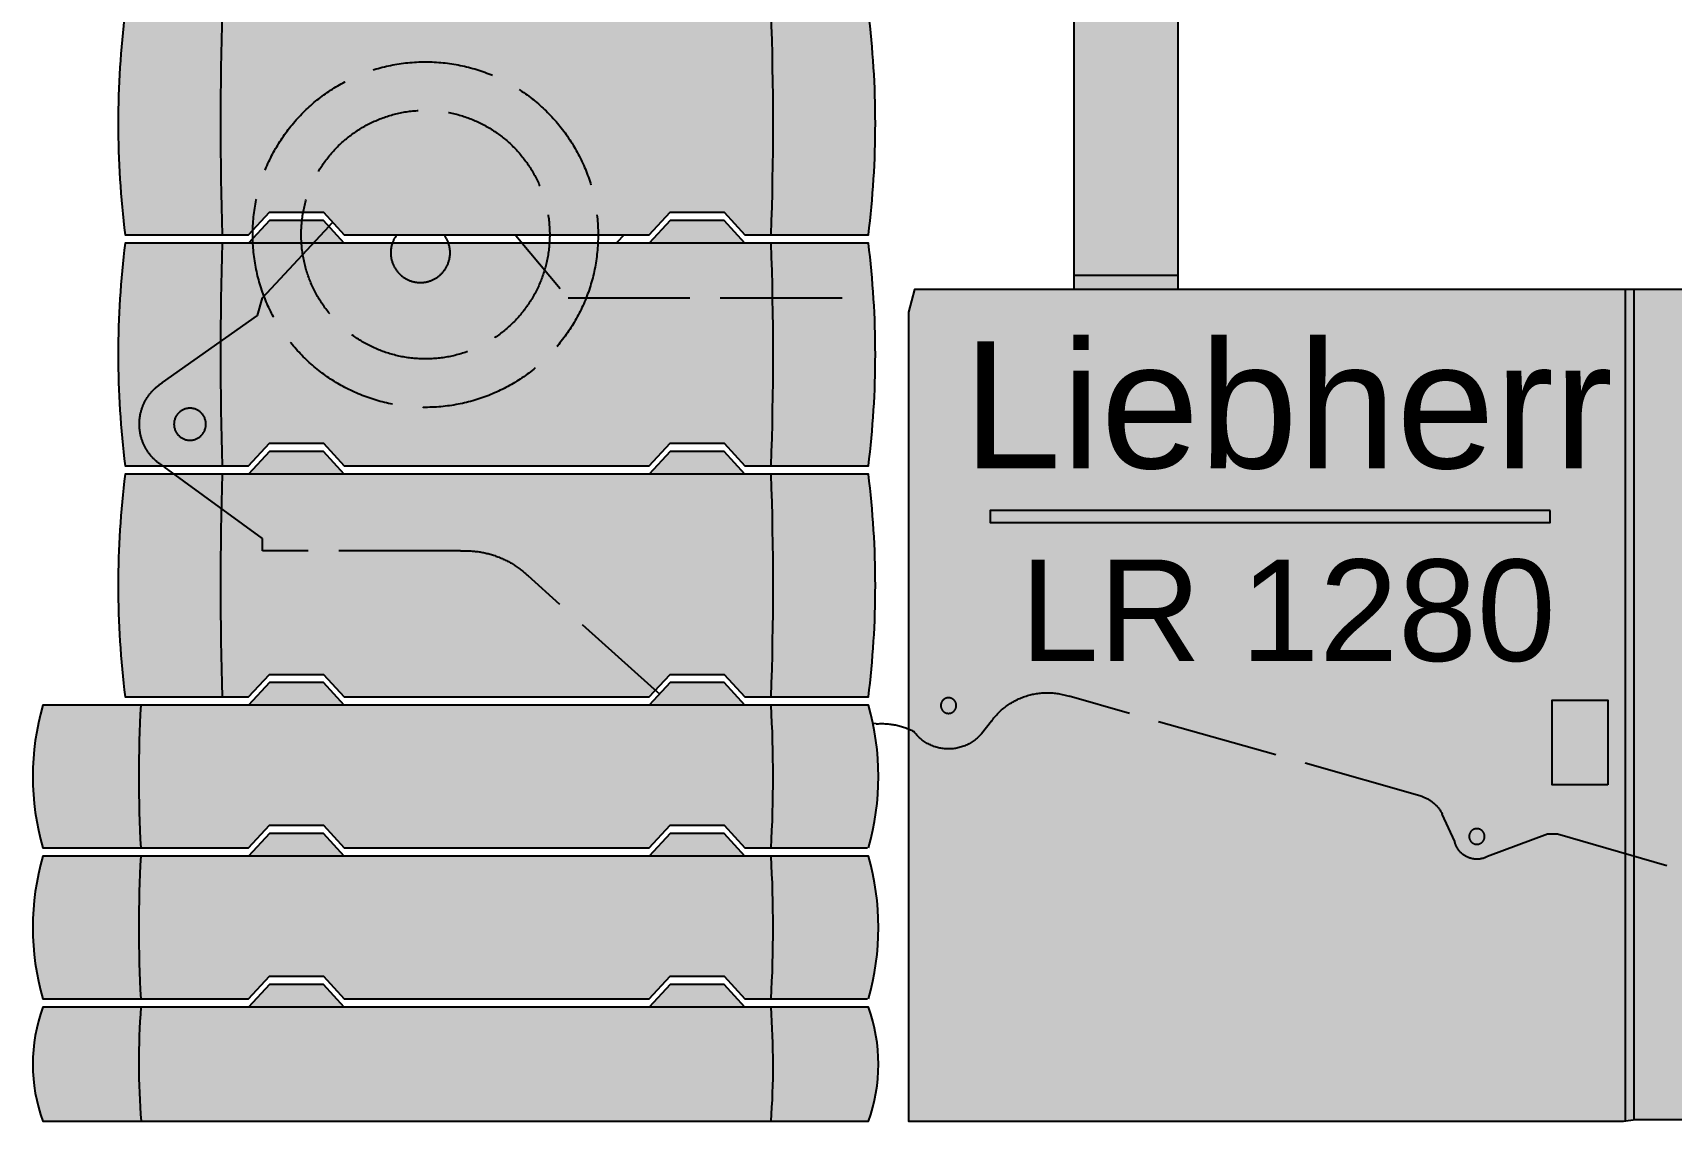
# Model space of a CAD drawing. Header units: millimetres. Extents: x -4144 to 24821, y -10508 to 12478.
# Drawn here: x -3903 to -674, y 1040 to 3226 of the extents above; entities that cross this region are included whole.
import ezdxf
from ezdxf.enums import TextEntityAlignment as Align

# ---------------------------------------------------------------- set-up
doc = ezdxf.new("R2010")
doc.units = ezdxf.units.MM
doc.set_wipeout_variables(frame=1)
doc.linetypes.add('ACAD_ISO02W100', pattern=[15, 12, -3])
doc.layers.add('Техника. Кран LR 1280', color=250, linetype='Continuous')
doc.layers.add('Техника. Кран LR 1280 Штрих', color=31, linetype='Continuous')
doc.styles.get("Standard").update_dxf_attribs({"font": 'arial.ttf'})

# ---------------------------------------------------------------- blocks, each defined once
blk = doc.blocks.new('BLOCK-20181117.18442397')
at = {"color": 0, "linetype": 'ByBlock', "lineweight": -2, "ltscale": 20, "transparency": 16777216}
blk.add_wipeout([(341.749628750018, 241.74766023628217), (448.0913819840425, 241.74766023628217), (489.11169264652744, 197.2279865788969), (732.7062389028961, 197.2279865788969), (732.7062389028961, 197.2279865788969), (742.9094509131701, 87.69481239336892), (746.3148727719708, -22.259836823695878), (742.9094509131701, -132.21448604075704), (732.7062389028961, -241.7476602262832), (489.11169264652744, -241.7476602262832), (448.0913819840425, -197.2279865688979), (341.749628750018, -197.2279865688979), (300.53490903226157, -241.7476602262832), (-300.5349090322561, -241.7476602262832), (-341.7496287500162, -197.2279865688979), (-448.09138198403707, -197.2279865688979), (-489.1116926465229, -241.7476602262832), (-732.7062389028943, -241.7476602262832), (-732.7062389028943, -241.7476602262832), (-742.9094509131655, -132.21448604075704), (-746.3148727719681, -22.259836823695878), (-742.9094509131655, 87.69481239336892), (-732.7062389028924, 197.22798657890053), (-732.7062389028943, 197.2279865788969), (-489.1116926465229, 197.2279865788969), (-448.09138198403707, 241.74766023628217), (-341.7496287500162, 241.74766023628217), (-300.5349090322561, 197.2279865788969), (300.53490903226157, 197.2279865788969)], dxfattribs=at)
at = {"layer": 'Техника. Кран LR 1280 Штрих', "lineweight": -2}
h = blk.add_hatch(color=254, dxfattribs=at)
h.dxf.hatch_style = 1
h.paths.add_polyline_path([(-300.5349090322561, 197.2279865788951), (-489.111692646522, 197.2279865788951), (-540.3404118710296, 197.227986578895, 0.01726421122548541), (-540.3404118710296, -241.7476602262832), (-489.111692646522, -241.7476602262832), (-448.0913819840388, -197.2279865688979), (-341.7496287500143, -197.2279865688979), (-300.5349090322561, -241.7476602262832), (300.5349090322597, -241.7476602262832), (341.7496287500179, -197.2279865688979), (448.0913819840425, -197.2279865688979), (489.1116926465255, -241.7476602262832), (540.3404118710332, -241.7476602262832, 0.01726421122548536), (540.3404118710332, 197.2279865788951), (489.1116926465256, 197.2279865788951), (300.5349090322597, 197.2279865788951)])
h.paths.add_polyline_path([(-489.111692646522, 197.2279865788951), (-732.706238902894, 197.2279865788951, 0.06200177147919366), (-732.706238902894, -241.7476602262832), (-489.111692646522, -241.7476602262832), (-448.0913819840388, -197.2279865688979), (-341.7496287500143, -197.2279865688979), (-300.5349090322561, -241.7476602262832), (300.5349090322597, -241.7476602262832), (341.7496287500179, -197.2279865688979), (448.0913819840425, -197.2279865688979), (489.1116926465255, -241.7476602262832), (732.7062389028977, -241.7476602262832, 0.06200177147919366), (732.7062389028976, 197.2279865788951), (489.1116926465255, 197.2279865788951), (448.0913819840425, 241.7476602362804), (341.749628750018, 241.7476602362804), (300.5349090322597, 197.2279865788951), (-300.5349090322561, 197.2279865788951)])
h.paths.add_polyline_path([(300.5349090322597, 197.2279865788951), (-300.5349090322561, 197.2279865788951), (-341.7496287500144, 241.7476602362804), (-448.0913819840389, 241.7476602362804), (-489.111692646522, 197.2279865788951), (-732.706238902894, 197.2279865788951, 0.06200177147919366), (-732.706238902894, -241.7476602262832), (-489.111692646522, -241.7476602262832), (-448.0913819840388, -197.2279865688979), (-341.7496287500143, -197.2279865688979), (-300.5349090322561, -241.7476602262832), (300.5349090322597, -241.7476602262832), (341.7496287500179, -197.2279865688979), (448.0913819840425, -197.2279865688979), (489.1116926465255, -241.7476602262832), (732.7062389028977, -241.7476602262832, 0.06200177147919366), (732.7062389028976, 197.2279865788951), (489.1116926465256, 197.2279865788951)], flags=16)
h = blk.add_hatch(color=256, dxfattribs=at)
h.dxf.hatch_style = 1
h.set_gradient(color1=(132, 132, 132), color2=(214, 214, 214), rotation=90.00000000000003, tint=1, name='CURVED')
h.paths.add_polyline_path([(-540.3404118710296, 197.2279865788951), (-732.7062389028938, 197.227986578895), (-742.9094509131655, 87.69481239336902), (-746.3148727719672, -22.25983682369365), (-742.9094509131655, -132.2144860407568), (-732.7062389028943, -241.7476602262832), (-540.3404118710296, -241.7476602262832, -0.01726421122548541)])
h = blk.add_hatch(color=256, dxfattribs=at)
h.dxf.hatch_style = 1
h.set_gradient(color1=(132, 132, 132), color2=(214, 214, 214), rotation=270, tint=1, name='CURVED')
h.paths.add_polyline_path([(746.3148727719708, -22.25983682369421), (742.9094509131701, 87.69481239336893), (732.7062389028979, 197.2279865788951), (540.3404118710332, 197.2279865788951, -0.01726421122548536), (540.3404118710332, -241.7476602262832), (732.7062389028979, -241.7476602262832), (742.9094509131701, -132.2144860407569)])
at = {"color": 0, "linetype": 'ByBlock', "lineweight": -2, "ltscale": 20, "transparency": 16777216}
blk.add_lwpolyline([(300.5349090322597, 197.2279865788951), (341.749628750018, 241.7476602362804), (448.0913819840425, 241.7476602362804), (489.1116926465256, 197.2279865788951), (732.7062389028979, 197.2279865788951, -0.06200177147919366), (732.7062389028979, -241.7476602262832), (489.1116926465256, -241.7476602262832), (448.0913819840425, -197.2279865688979), (341.749628750018, -197.2279865688979), (300.5349090322597, -241.7476602262832), (-300.5349090322561, -241.7476602262832), (-341.7496287500144, -197.2279865688979), (-448.0913819840389, -197.2279865688979), (-489.111692646522, -241.7476602262832), (-732.7062389028943, -241.7476602262832, -0.06200177147919366), (-732.7062389028943, 197.2279865788951), (-489.111692646522, 197.2279865788951), (-448.0913819840389, 241.7476602362804), (-341.7496287500144, 241.7476602362804), (-300.5349090322561, 197.2279865788951)], format="xyb", close=True, dxfattribs=at)
for points in [[(-489.111692646522, 197.2279865788951), (-300.5349090322561, 197.2279865788951)], [(300.5349090322597, 197.2279865788951), (489.1116926465256, 197.2279865788951)]]:
    blk.add_lwpolyline(points, dxfattribs=at)
for centre, start, end in [((5814.493919535073, -22.25983682369406), 178.0218636345157, 181.9781363654843), ((-5814.493919535069, -22.25983682369406), 358.0218636345156, 1.978136365484343)]:
    blk.add_arc(centre, 6358.623615550747, start, end, dxfattribs=at)
blk = doc.blocks.new('BLOCK-20181117.18504494')
at = {"color": 0, "linetype": 'ByBlock', "lineweight": -2, "ltscale": 20, "transparency": 16777216}
blk.add_wipeout([(-813.158144506604, -162.8436328402604), (-813.158144506604, -162.8436328402604), (-827.9429241285925, -93.24165828840887), (-832.9033264851641, -22.25983682369406), (-827.9429241285925, 48.721984641018935), (-813.158144506604, 118.32395919287046), (-813.158144506604, 118.32395919287046), (-569.5635982502317, 118.32395919287046), (-528.5432875877486, 162.84363285025574), (-422.20153435372595, 162.84363285025574), (-380.98681463596586, 118.32395919287046), (220.08300342855, 118.32395919287046), (261.29772314630645, 162.84363285025574), (367.6394763803328, 162.84363285025574), (408.65978704281406, 118.32395919287046), (814.4559198888091, 118.32395919287046), (814.4559198888091, 118.32395919287046), (829.2406995107976, 48.721984641018935), (834.2011018673675, -22.25983682369406), (829.2406995107976, -93.24165828840887), (814.4559198888091, -162.8436328402604), (814.4559198888091, -162.8436328402604), (408.65978704281406, -162.84363284025858), (367.6394763803328, -118.3239591828733), (261.29772314630645, -118.3239591828733), (220.08300342855, -162.8436328402604), (-380.98681463596586, -162.84363284025858), (-422.20153435372595, -118.3239591828733), (-528.5432875877486, -118.3239591828733), (-569.5635982502317, -162.8436328402604), (-811.1107601543645, -162.8436328402604)], dxfattribs=at)
at = {"layer": 'Техника. Кран LR 1280 Штрих', "lineweight": -2}
h = blk.add_hatch(color=253, dxfattribs=at)
h.dxf.hatch_style = 1
h.paths.add_polyline_path([(220.08300342855, 118.3239591928723), (-380.9868146359657, 118.3239591928723), (-422.2015343537241, 162.8436328502576), (-528.5432875877486, 162.8436328502576), (-569.5635982502317, 118.3239591928723), (-813.158144506604, 118.3239591928723, 0.1404513360574774), (-813.158144506604, -162.8436328402604), (-569.5635982502316, -162.8436328402604), (-528.5432875877485, -118.3239591828715), (-422.2015343537242, -118.3239591828715), (-380.986814635966, -162.8436328402568), (220.08300342855, -162.8436328402604), (261.2977231463083, -118.3239591828715), (367.6394763803327, -118.3239591828714), (408.6597870428159, -162.8436328402568), (814.455919888809, -162.8436328402604, 0.1404513360574779), (814.4559198888091, 118.3239591928723), (408.6597870428159, 118.3239591928723)], flags=16)
h.paths.add_polyline_path([(-569.5635982502317, 118.3239591928723), (-813.158144506604, 118.3239591928723, 0.1404513360574774), (-813.158144506604, -162.8436328402604), (-569.5635982502316, -162.8436328402604), (-528.5432875877485, -118.3239591828715), (-422.2015343537242, -118.3239591828715), (-380.986814635966, -162.8436328402568), (220.08300342855, -162.8436328402604), (261.2977231463083, -118.3239591828715), (367.6394763803327, -118.3239591828714), (408.6597870428159, -162.8436328402568), (814.455919888809, -162.8436328402604, 0.1404513360574779), (814.4559198888091, 118.3239591928723), (408.6597870428159, 118.3239591928723), (367.6394763803328, 162.8436328502576), (261.2977231463083, 162.8436328502576), (220.08300342855, 118.3239591928723), (-380.9868146359659, 118.3239591928723)])
h = blk.add_hatch(color=256, dxfattribs=at)
h.dxf.hatch_style = 1
h.set_gradient(color1=(132, 132, 132), color2=(214, 214, 214), rotation=90.00000000000003, tint=1, name='CURVED')
h.paths.add_polyline_path([(-620.6134675323392, 118.3239591928723), (-813.1581445066037, 118.3239591928723), (-827.9429241285925, 48.7219846410189), (-832.9033264851623, -22.25983682369427), (-827.9429241285925, -93.24165828840893), (-813.158144506604, -162.8436328402604), (-620.6134675323397, -162.8436328402604, -0.02822611282011874)])
h = blk.add_hatch(color=254, dxfattribs=at)
h.dxf.hatch_style = 1
h.paths.add_polyline_path([(367.6394763803328, -118.3239591828715), (408.6597870428159, -162.8436328402567), (620.613467532341, -162.8436328402586, 0.02822611282011809), (620.6134675323419, 118.3239591928723), (408.6597870428159, 118.3239591928723), (220.08300342855, 118.3239591928723), (-380.9868146359659, 118.3239591928723), (-569.5635982502317, 118.3239591928723), (-620.6134675323397, 118.3239591928723, 0.02822611282011874), (-620.6134675323399, -162.8436328402604), (-569.5635982502316, -162.8436328402604), (-528.5432875877488, -118.3239591828715), (-422.2015343537241, -118.3239591828715), (-380.9868146359659, -162.8436328402568), (220.08300342855, -162.8436328402604), (261.2977231463083, -118.3239591828715)])
h = blk.add_hatch(color=256, dxfattribs=at)
h.dxf.hatch_style = 1
h.set_gradient(color1=(132, 132, 132), color2=(214, 214, 214), rotation=270, tint=1, name='CURVED')
h.paths.add_polyline_path([(834.2011018673675, -22.25983682369414), (829.2406995107976, 48.72198464101892), (814.4559198888087, 118.3239591928723), (620.6134675323415, 118.3239591928723, -0.02822611282011809), (620.6134675323415, -162.8436328402587), (814.4559198888091, -162.8436328402604), (829.2406995107976, -93.24165828840898)])
at = {"color": 0, "linetype": 'ByBlock', "lineweight": -2, "ltscale": 20, "transparency": 16777216}
blk.add_lwpolyline([(-813.158144506604, -162.8436328402604, -0.1404513360574774), (-813.158144506604, 118.3239591928723), (-569.5635982502317, 118.3239591928723), (-528.5432875877486, 162.8436328502576), (-422.2015343537241, 162.8436328502576), (-380.9868146359659, 118.3239591928723), (220.08300342855, 118.3239591928723), (261.2977231463083, 162.8436328502576), (367.6394763803328, 162.8436328502576), (408.6597870428159, 118.3239591928723), (814.4559198888091, 118.3239591928723, -0.1404513360574779), (814.4559198888091, -162.8436328402604), (408.6597870428159, -162.8436328402568), (367.6394763803328, -118.3239591828715), (261.2977231463083, -118.3239591828715), (220.08300342855, -162.8436328402604), (-380.9868146359659, -162.8436328402568), (-422.2015343537241, -118.3239591828715), (-528.5432875877486, -118.3239591828715), (-569.5635982502317, -162.8436328402604), (-811.1107601543663, -162.8436328402604)], format="xyb", dxfattribs=at)
for points in [[(-569.5635982502317, 118.3239591928723), (-380.9868146359659, 118.3239591928723)], [(220.08300342855, 118.3239591928723), (408.6597870428159, 118.3239591928723)]]:
    blk.add_lwpolyline(points, dxfattribs=at)
for centre, radius, start, end in [((1867.716964492574, -22.25983682369406), 2492.298566111958, 176.7663842993566, 183.2336157006433), ((-1867.716964492602, -22.25983682369406), 2492.298566111987, 356.7663842993567, 3.233615700643313)]:
    blk.add_arc(centre, radius, start, end, dxfattribs=at)
blk = doc.blocks.new('BLOCK-20181117.19013392')
at = {"color": 0, "linetype": 'ByBlock', "lineweight": -2, "ltscale": 20, "transparency": 16777216}
blk.add_wipeout([(-528.5432875877505, 136.26661152691304), (-422.2015343537241, 136.26661152691304), (-380.98681463596404, 91.74693786952776), (220.08300342855, 91.74693786952776), (261.2977231463083, 136.26661152691304), (367.6394763803328, 136.26661152691304), (408.6597870428159, 91.74693786952776), (814.4559198888091, 91.74693786952776), (814.4559198888091, 91.74693786952776), (829.2273111984014, 36.39879197059781), (834.2011018673675, -20.670224685125504), (829.2273111984014, -77.73924134085246), (814.4559198888091, -133.0873872397824), (-813.158144506604, -133.0873872397824), (-813.158144506604, -133.0873872397824), (-827.9295358161944, -77.73924134085246), (-832.9033264851605, -20.670224685125504), (-827.929535816198, 36.39879197059781), (-813.158144506604, 91.74693786952776), (-813.158144506604, 91.74693786952776), (-569.5635982502317, 91.74693786952776)], dxfattribs=at)
at = {"layer": 'Техника. Кран LR 1280 Штрих', "lineweight": -2}
h = blk.add_hatch(color=253, dxfattribs=at)
h.dxf.hatch_style = 1
h.paths.add_polyline_path([(220.08300342855, 91.74693786952776), (-380.9868146359657, 91.74693786952776), (-422.2015343537241, 136.266611526913), (-528.5432875877485, 136.266611526913), (-569.5635982502317, 91.74693786952776), (-813.158144506604, 91.74693786952776, 0.1756420597162709), (-813.158144506604, -133.0873872397824), (814.4559198888091, -133.0873872397824, 0.1756420597162714), (814.4559198888091, 91.74693786952776), (408.6597870428159, 91.74693786952776)], flags=16)
h.paths.add_polyline_path([(-569.5635982502317, 91.74693786952776), (-813.158144506604, 91.74693786952776, 0.1756420597162709), (-813.158144506604, -133.0873872397824), (814.4559198888091, -133.0873872397824, 0.1756420597162714), (814.4559198888091, 91.74693786952776), (408.6597870428159, 91.74693786952776), (367.6394763803328, 136.266611526913), (261.2977231463083, 136.266611526913), (220.08300342855, 91.74693786952776), (-380.9868146359659, 91.74693786952776)])
h = blk.add_hatch(color=256, dxfattribs=at)
h.dxf.hatch_style = 1
h.set_gradient(color1=(132, 132, 132), color2=(214, 214, 214), rotation=90.00000000000003, tint=1, name='CURVED')
h.paths.add_polyline_path([(-620.4840215559759, 91.74693786952773), (-813.158144506604, 91.74693786952774), (-827.9295358161962, 36.39879197059778), (-832.9033264851623, -20.67022468512727), (-827.9295358161962, -77.73924134085226), (-813.158144506604, -133.0873872397824), (-620.5911163985447, -133.0873872397824, -0.03604668579749799)])
h = blk.add_hatch(color=254, dxfattribs=at)
h.dxf.hatch_style = 1
h.paths.add_polyline_path([(-380.9868146359659, 91.74693786952776), (-569.5635982502317, 91.74693786952776), (-620.4840215559759, 91.74693786952774, 0.036046685797498), (-620.5911163985447, -133.0873872397824), (620.0760010043888, -133.0873872397824, 0.03855927411793455), (620.4613543401861, 91.74693786952776), (408.6597870428159, 91.74693786952776), (220.08300342855, 91.74693786952776)])
h = blk.add_hatch(color=256, dxfattribs=at)
h.dxf.hatch_style = 1
h.set_gradient(color1=(132, 132, 132), color2=(214, 214, 214), rotation=270, tint=1, name='CURVED')
h.paths.add_polyline_path([(829.2273111984014, 36.39879197059793), (814.4559198888091, 91.74693786952776), (620.4613543401865, 91.74693786952776, -0.03855927411793455), (620.0760010043889, -133.0873872397824), (814.4559198888091, -133.0873872397824), (829.2273111984014, -77.73924134085252), (834.2011018673675, -20.67022468512745)])
at = {"color": 0, "linetype": 'ByBlock', "lineweight": -2, "ltscale": 20, "transparency": 16777216}
blk.add_lwpolyline([(-569.5635982502317, 91.74693786952776), (-528.5432875877486, 136.266611526913), (-422.2015343537241, 136.266611526913), (-380.9868146359659, 91.74693786952776), (220.08300342855, 91.74693786952776), (261.2977231463083, 136.266611526913), (367.6394763803328, 136.266611526913), (408.6597870428159, 91.74693786952776), (814.4559198888091, 91.74693786952776, -0.1756420597162714), (814.4559198888091, -133.0873872397824), (-813.158144506604, -133.0873872397824, -0.1756420597162709), (-813.158144506604, 91.74693786952776)], format="xyb", close=True, dxfattribs=at)
for points in [[(-569.5635982502317, 91.74693786952776), (-380.9868146359659, 91.74693786952776)], [(220.08300342855, 91.74693786952776), (408.6597870428159, 91.74693786952776)]]:
    blk.add_lwpolyline(points, dxfattribs=at)
for centre, radius, start, end in [((936.7635990297687, -21.4120105460679), 1561.353611270197, 175.8438501821627, 184.101566675163), ((-835.2828245837181, -18.1754916120226), 1459.888370723584, 355.4854189461773, 4.318177785488104)]:
    blk.add_arc(centre, radius, start, end, dxfattribs=at)
blk = doc.blocks.new('BLOCK-20181117.118430967')
at = {"color": 0, "linetype": 'ByBlock', "lineweight": -2, "ltscale": 20, "transparency": 16777216}
for name, p in [('BLOCK-20181117.18442397', (5300.249788001282, 1574.535929740785)), ('BLOCK-20181117.18504494', (5380.701693605006, 445.2497761213162))]:
    blk.add_blockref(name, p, dxfattribs=at)
blk.add_wipeout([(-1161.1383157966784, 39.86733143864694), (-3885.087175180772, 39.86733143864694), (-3885.087175180772, 81.08205115640249), (-2259.9080630145045, 81.08205115640249), (-2259.9080630145045, 624.0530674245383), (-2197.7662791206385, 692.3813681737274), (-1858.967477249419, 724.5835040418679), (-1858.967477249419, 1793.1038305710517), (-2197.7662791206385, 1793.1038305710517), (-2197.7662791206385, 692.3813681737274), (-2322.0498469083695, 677.21308875867), (-2322.0498469083695, 1793.1038305710517), (-3033.136698855902, 1793.1038305710517), (-3033.136698855902, 1793.1038305710517), (-3170.7414486279968, 1470.2305449326877), (-3285.2173569703746, 1138.4512626561382), (-3375.9935786947476, 799.4204332199324), (-3442.617449392223, 454.828666643828), (-3448.124170190737, 418.88240031002897), (-2823.1862759043875, 418.88240031880014), (-2791.481295613529, 430.6457322288352), (-2791.481295613529, 430.6457322288352), (-2689.469730476454, 518.2419253426024), (-2575.4717566270483, 589.543499153915), (-2452.06746728284, 642.9366994812099), (-2322.0498469083686, 677.21308875867), (-2322.0498469083695, 677.21308875867), (-2259.9080630145045, 624.0530674245383), (-2259.908063014505, 96.03807330458312), (-3255.5491984352493, 96.03807330458312), (-3521.817240787925, 294.9185368482913), (-3521.817240787925, 294.9185368482913), (-3546.1515130399803, 316.62885473408005), (-3563.603146909815, 344.17763300122533), (-3572.835435264073, 375.45477418265455), (-3573.141231379851, 408.06460701685864), (-3573.141231379851, 408.06460701685864), (-3573.141231379851, 408.06460701685864), (-3510.7260102492796, 756.7134653884968), (-3424.08197211583, 1100.1439487887837), (-3313.63336455943, 1436.674469487094), (-3179.920992873462, 1764.6572250257632), (-3144.6636735593856, 1841.4425715405732), (-3144.6636735593856, 1841.4425715405732), (-3112.730411230957, 1874.7189195089659), (-3074.675167266576, 1900.773611674893), (-3032.1015385614246, 1918.508738286384), (-2986.803520678164, 1927.1769649157222), (-2077.5007872379433, 2037.9601287555624), (-1591.1409128773018, 2023.2150382203035), (-1591.1409128773018, 2023.2150382203035), (-1563.0720416646707, 1919.6302849726635), (-1541.097513267205, 1814.5837108341657), (-1525.2922659877488, 1708.4335492941982), (-1515.710199431597, 1601.5417973343801), (-1515.710199431597, 1601.5417973343783), (-1515.710199431597, 841.4578176013993), (-1488.2985226381793, 895.0592904743253), (-1333.93773275186, 1820.8352116816968), (-1333.93773275186, 1820.8352116816968), (-1314.2054790489478, 1874.7013849384812), (-1273.7940205730672, 1915.4179722387207), (-1220.0777981943963, 1935.5548516119288), (-1162.859158094956, 1931.437366615396), (-1112.5795813298596, 1903.8168920023727), (-1078.4142815591908, 1857.7337199207286), (-1073.4295986867878, 1844.9419345354754), (-1014.0744450726647, 1673.4731477847663), (-984.1958423180772, 1689.2847774320799), (-984.1958423167382, 1707.6891415131322), (-942.9778677961428, 1707.6891415132632), (-942.9778677961428, 1707.6891415132632), (-834.887643779022, 1739.5122845187143), (-722.7229877132552, 1750.2500165169158), (-610.5583316474962, 1739.512284518647), (-502.4681076303938, 1707.6891415131322), (-502.46810763039355, 1707.6891415131322), (-82.33223490788123, 1707.6891415131322), (-82.33223490788123, 1680.2774647197148), (207.24294763318284, 1680.2774647204715), (207.2429476331829, 1680.2774647204715), (319.730582219135, 1724.8544116581534), (438.9313557384544, 1745.6329516796122), (559.86711728988, 1741.7453160222794), (677.4872581182242, 1713.3538630029643), (753.7076089395757, 1680.2774647204715), (1371.9824703341708, 1680.2774647203942), (1444.4155635952293, 1761.1480188081405), (1458.672534929463, 1808.9302851441325), (1458.672534929463, 1808.9302851441325), (1466.408380564658, 1825.120884910837), (1478.7345379964281, 1838.1610026811832), (1494.4643834621306, 1846.7952826235023), (1512.0836244082564, 1850.192513404535), (1512.0836244082564, 1850.192513404535), (1556.8277146217006, 1851.7462514700082), (1598.042434339469, 1875.852974323796), (1648.8030218182969, 1959.8880510615909), (1648.8030218182969, 1959.8880510615909), (1675.3473415628514, 1985.1579434244422), (1711.051456357793, 1993.42743902217), (1746.0025270990063, 1982.4006069850902), (1770.4967887508894, 1955.138921108016), (1804.2236128737247, 1887.975437202822), (1804.2236128737247, 1887.975437202822), (1913.7416274818959, 1869.7294157529177), (2016.5098665317428, 1827.707970453408), (2107.4359819621523, 1763.9933382626623), (2182.0144238882817, 1681.7426919288055), (2183.067502463412, 1680.2774647203942), (3957.2935245982003, 1680.2774647197148), (3957.2935245982003, 2719.393865150917), (4001.813198255585, 2815.4319384555065), (4084.0482286358306, 2890.8626519012105), (4464.701158859272, 3014.312401999211), (4361.85876862015, 2760.608584868678), (4190.389981869855, 2702.2858682869482), (4176.586938945511, 2691.982188357506), (4169.782622010978, 2671.3748284986286), (4169.782622010978, 2599.2490689925544), (4162.978305076438, 2599.2490689925544), (4162.978305076438, 1680.2774647197148), (4476.766929374797, 1680.2774647197148), (4488.807881713052, 1635.7577910623295), (4488.807881713052, 41.214719717761), (3079.3422309878515, 41.214719717761), (3055.429917189336, 44.714082712663185), (1161.1383157966773, 44.714082712663185), (1161.1383157966773, 0), (-1161.1383157966784, 0)], dxfattribs=at)
at = {"layer": 'Техника. Кран LR 1280 Штрих', "lineweight": -2}
h = blk.add_hatch(color=256, dxfattribs=at)
h.dxf.hatch_style = 1
h.set_gradient(color1=(132, 132, 132), color2=(214, 214, 214), tint=1, name='CYLINDER')
h.paths.add_polyline_path([(4162.978305076438, 2599.249068992562), (3957.293524598193, 2599.249068992562), (3957.293524598193, 1707.689141513139), (4162.978305076438, 1707.689141513139)])
h.paths.add_polyline_path([(4162.978305076438, 1680.277464719722), (4162.978305076438, 1707.689141513139), (3957.293524598193, 1707.689141513139), (3957.293524598193, 1680.277464719722)])
h = blk.add_hatch(color=256, dxfattribs=at)
h.dxf.hatch_style = 1
edge = h.paths.add_edge_path()
edge.add_line((-1549.926193159554, 39.86733143863967), (-1549.926193159554, 96.03807330457494))
edge.add_line((-1549.926193159554, 96.03807330457494), (-1810.823865714206, 636.4069460411265))
edge.add_arc((-1700.097204527634, 689.8673314386513), 122.9569286554355, 89.99999999999739, 205.7719021949848, ccw=False)
edge.add_line((-1700.097204527628, 812.8242600940866), (-1577.532279008228, 812.8242600940866))
edge.add_arc((-1585.42397348342, 910.9191626389165), 98.41183235246379, 274.599516014754, 350.7258722670011)
edge.add_line((-1488.298522638172, 895.0592904743389), (-1333.93773275186, 1820.835211681697))
edge.add_arc((-1200.884775865016, 1802.642505328137), 134.2909673090456, 18.359813349351896, 172.2140683511207, ccw=False)
edge.add_line((-1073.429598686795, 1844.941934535484), (-1011.607519110155, 1666.668830850656))
edge.add_line((-1011.607519110155, 1666.668830850656), (-984.195842316738, 1666.668830850656))
edge.add_line((-984.195842316738, 1666.668830850656), (-984.195842316738, 1707.689141513139))
edge.add_line((-984.195842316738, 1707.689141513139), (-82.33223490788077, 1707.689141513139))
edge.add_line((-82.33223490788077, 1707.689141513139), (-82.33223490788077, 1680.277464719722))
edge.add_line((-82.33223490788077, 1680.277464719722), (4476.766929374789, 1680.277464719722))
edge.add_line((4476.766929374789, 1680.277464719722), (4488.807881713044, 1635.757791062322))
edge.add_line((4488.807881713044, 1635.757791062322), (4488.807881713044, 41.21471971776919))
edge.add_line((4488.807881713044, 41.21471971776919), (3079.342230987866, 41.21471971776919))
edge.add_line((3079.342230987866, 41.21471971776919), (3055.429917189336, 44.71408271265682))
edge.add_line((3055.429917189336, 44.71408271265682), (1161.138315796692, 44.71408271265682))
edge.add_line((1161.138315796692, 44.71408271265682), (1161.138315796692, 39.86733143863967))
edge.add_line((1161.138315796692, 39.86733143863967), (-1549.926193159554, 39.86733143863967))
h = blk.add_hatch(color=254, dxfattribs=at)
h.dxf.hatch_style = 1
h.paths.add_polyline_path([(438.9313557384548, 1745.632951679613), (319.7305822191355, 1724.854411658153), (207.242947631291, 1680.277464719722), (753.7076089413031, 1680.277464719722), (677.4872581182246, 1713.353863002964), (559.8671172898805, 1741.745316022279)], flags=17)
h.paths.add_polyline_path([(1161.138315796677, 39.86733143863944), (1161.138315796677, 44.71408271266409), (3055.429917189336, 44.71408271266409), (4488.807881713052, 41.21471971776168), (4488.807881713052, 1635.757791062328), (4476.766929374797, 1680.277464719715), (4162.978305076438, 1680.277464719715), (-82.33223490788077, 1680.277464719722), (-82.33223490788077, 1707.689141513132), (-502.4681076303931, 1707.689141513132), (-984.1958423167378, 1707.689141513139), (-984.1958423180768, 1689.28477743208), (-984.195842316738, 1666.668830850656), (-1026.932290040283, 1666.668830850656), (-1014.074445072665, 1673.473147784766), (-1073.429598686789, 1844.941934535482), (-1078.41428155919, 1857.73371992073), (-1112.579581329859, 1903.816892002373), (-1162.859158094956, 1931.437366615396), (-1220.077798194395, 1935.554851611928), (-1273.794020573066, 1915.41797223872), (-1314.205479048947, 1874.701384938481), (-1333.93773275186, 1820.835211681696), (-1488.298522637936, 895.0592904757805, -0.3449444304995903), (-1577.532279008228, 812.8242600940866), (-1700.097204527634, 812.8242600940866, 0.5530087004980067), (-1810.823865714205, 636.4069460411231), (-1549.926193159554, 96.03807330457471), (-1549.926193159554, 39.86733143864694), (-1161.138315796678, 39.86733143864694)])
at = {"color": 0, "linetype": 'ByBlock', "lineweight": -2, "ltscale": 20, "transparency": 16777216}
for p, q in [((3058.734871128967, 1680.277464719722), (3058.734871128967, 44.23043091662112)), ((3075.842867992949, 1680.277464719722), (3075.842867992949, 41.72682161946432))]:
    blk.add_line(p, q, dxfattribs=at)
for points in [[(3957.293524598193, 1680.277464719722), (3957.293524598193, 2599.249068992562), (4162.978305076438, 2599.249068992562), (4162.978305076438, 1680.277464719722)], [(3957.293524598193, 1707.689141513139), (4162.978305076438, 1707.689141513139)]]:
    blk.add_lwpolyline(points, dxfattribs=at)
blk.add_lwpolyline([(-1549.926193159554, 39.86733143863967), (-1549.926193159554, 96.03807330457494), (-1810.823865714206, 636.4069460411265, -0.5530087004980124), (-1700.097204527628, 812.8242600940866), (-1577.532279008228, 812.8242600940866, 0.344944430495439), (-1488.298522638172, 895.0592904743389), (-1333.93773275186, 1820.835211681697, -0.7943981428147266), (-1073.429598686795, 1844.941934535484), (-1011.607519110155, 1666.668830850656), (-984.195842316738, 1666.668830850656), (-984.195842316738, 1707.689141513139), (-82.33223490788077, 1707.689141513139), (-82.33223490788077, 1680.277464719722), (4476.766929374789, 1680.277464719722), (4488.807881713044, 1635.757791062322), (4488.807881713044, 41.21471971776919), (3079.342230987866, 41.21471971776919), (3055.429917189336, 44.71408271265682), (1161.138315796692, 44.71408271265682), (1161.138315796692, 39.86733143863967), (-1549.926193159554, 39.86733143863967)], format="xyb", dxfattribs=at)
for points in [[(3223.399340944728, 1244.801180909446), (4327.6427748922, 1244.801180909446), (4327.6427748922, 1220.888867110945), (3223.399340944728, 1220.888867110945)], [(3110.253270776171, 704.5248246365518), (3219.899977949812, 704.5248246365518), (3219.899977949812, 870.9525676205521), (3110.253270776171, 870.9525676205521)]]:
    blk.add_lwpolyline(points, close=True, dxfattribs=at)
at = {"layer": 'Техника. Кран LR 1280', "linetype": 'ACAD_ISO02W100', "lineweight": -2, "ltscale": 20, "transparency": 16777216}
for centre, radius in [((5450.746075835908, 1752.637824303587), 58.53384352040268), ((5905.000000000015, 1414.86733143864), 31.52259501967476), ((4409.673992568263, 860.4038702838297), 15.3042808137543), ((3368.191719667971, 602.4680588076008), 15.3042808137543)]:
    blk.add_circle(centre, radius, dxfattribs=at)
at = {"color": 0, "linetype": 'ByBlock', "lineweight": -2, "ltscale": 20, "transparency": 16777216}
for name, p in [('BLOCK-20181117.18442397', (5300.249788001282, 1119.203184481623)), ('BLOCK-20181117.19013392', (5380.701693605006, 174.3021069575334))]:
    blk.add_blockref(name, p, dxfattribs=at)
at = {"layer": 'Техника. Кран LR 1280', "linetype": 'ACAD_ISO02W100', "lineweight": -2, "ltscale": 20, "transparency": 16777216}
blk.add_lwpolyline([(1264.578131433824, 44.71408271265682), (3209.202678552319, 607.2337806366268), (3229.076502379627, 607.2337806366268), (3347.479706306549, 562.7276117834263, 0.4906662995074637), (3411.859698986998, 592.3983910197276), (3436.492044011611, 646.7015152806416, -0.1961924640855031), (3475.959778654345, 681.4107287235092), (4172.103438625127, 878.7494019358419, -0.3272506764855831), (4325.215855996197, 829.4847118841135), (4344.809766811624, 804.8523668621783, 0.4819498200909379), (4478.328273367268, 809.6108880580869, -0.1392024260035413), (4552.22530844227, 824.446277674986), (4868.247098594686, 859.1554911178537), (4952.221002089282, 859.1554911178537), (5238.572013005396, 1115.835722800228, -0.2085130874517373), (5371.81060655044, 1165.100412851956), (5762.361340246352, 1165.100412851956), (5762.009344788457, 1189.73275787913), (5959.34801800079, 1333.048219838587, 0.5555223201382359), (5958.959399577652, 1497.008513388952), (5771.806300196171, 1629.196186164976), (5762.009344788457, 1663.905399607844), (5574.1877139719, 1866.282507034543, 0.4680446046381999), (5329.264201894708, 1866.39006873811), (5159.636543721266, 1663.905399607844), (4557.496334441195, 1663.905399607844)], format="xyb", dxfattribs=at)
at = {"color": 0, "linetype": 'ByBlock', "lineweight": -2, "ltscale": 20, "transparency": 16777216}
for name, p in [('BLOCK-20181117.18442397', (5300.249788001282, 2029.868674999976)), ('BLOCK-20181117.18504494', (5380.701693605006, 742.7744666084473))]:
    blk.add_blockref(name, p, dxfattribs=at)
blk = doc.blocks.new('*U102')
at = {"color": 0, "linetype": 'ByBlock', "lineweight": -2, "ltscale": 20, "transparency": 16777216}
for p, q in [((2709.057889519474, 12387.04069094705), (-5648.035832006034, 3544.425682594367)), ((2709.057889519474, 12387.04069094705), (-5440.857657022454, 3348.623035554221)), ((3123.414239486636, 11995.43539686675), (-5233.679482038882, 3152.820388514083))]:
    blk.add_line(p, q, dxfattribs=at)
at = {"layer": 'Техника. Кран LR 1280', "lineweight": -2}
for tag, p in [('СТРЕЛА', (21700.09720452765, -2028.365654193055)), ('ВЫЛЕТ', (21700.09720452765, -2127.006201579572))]:
    blk.add_attdef(tag, text='', height=50, dxfattribs=at).set_placement(p, align=Align.MIDDLE)
at = {"color": 0, "linetype": 'ByBlock', "lineweight": -2, "ltscale": 20, "transparency": 16777216, "xscale": -1}
blk.add_blockref('BLOCK-20181117.118430967', (0, 1560.132668561353), dxfattribs=at)
at = {"layer": 'Техника. Кран LR 1280', "linetype": 'ACAD_ISO02W100', "lineweight": -2, "ltscale": 20}
for radius in [340.4180909374589, 244.9222141055712]:
    blk.add_circle((-5440.857657022454, 3348.623035554222), radius, dxfattribs=at)
at = {"layer": 'Техника. Кран LR 1280', "lineweight": -2}
for tag, height, p in [('МАРКА', 250, (-3740.851708006118, 3018.110567181704)), ('МОДЕЛЬ', 200, (-3740.851708006118, 2608.460380315968))]:
    blk.add_attdef(tag, text='', height=height, dxfattribs=at).set_placement(p, align=Align.MIDDLE)

msp = doc.modelspace()

# ---------------------------------------------------------------- block references
at = {"layer": 'Техника. Кран LR 1280', "linetype": 'Continuous'}
ref = msp.add_blockref('*U102', (2311.505347885876, -520.5115478210173), dxfattribs=at)
ref.add_attrib('МАРКА', 'Liebherr', dxfattribs={"lineweight": -2, "height": 250}).set_placement((-1429.346360120242, 2497.599019360689), align=Align.MIDDLE)
ref.add_attrib('МОДЕЛЬ', 'LR 1280', dxfattribs={"lineweight": -2, "height": 200}).set_placement((-1429.346360120242, 2087.948832494953), align=Align.MIDDLE)

doc.saveas('drawing.dxf')
